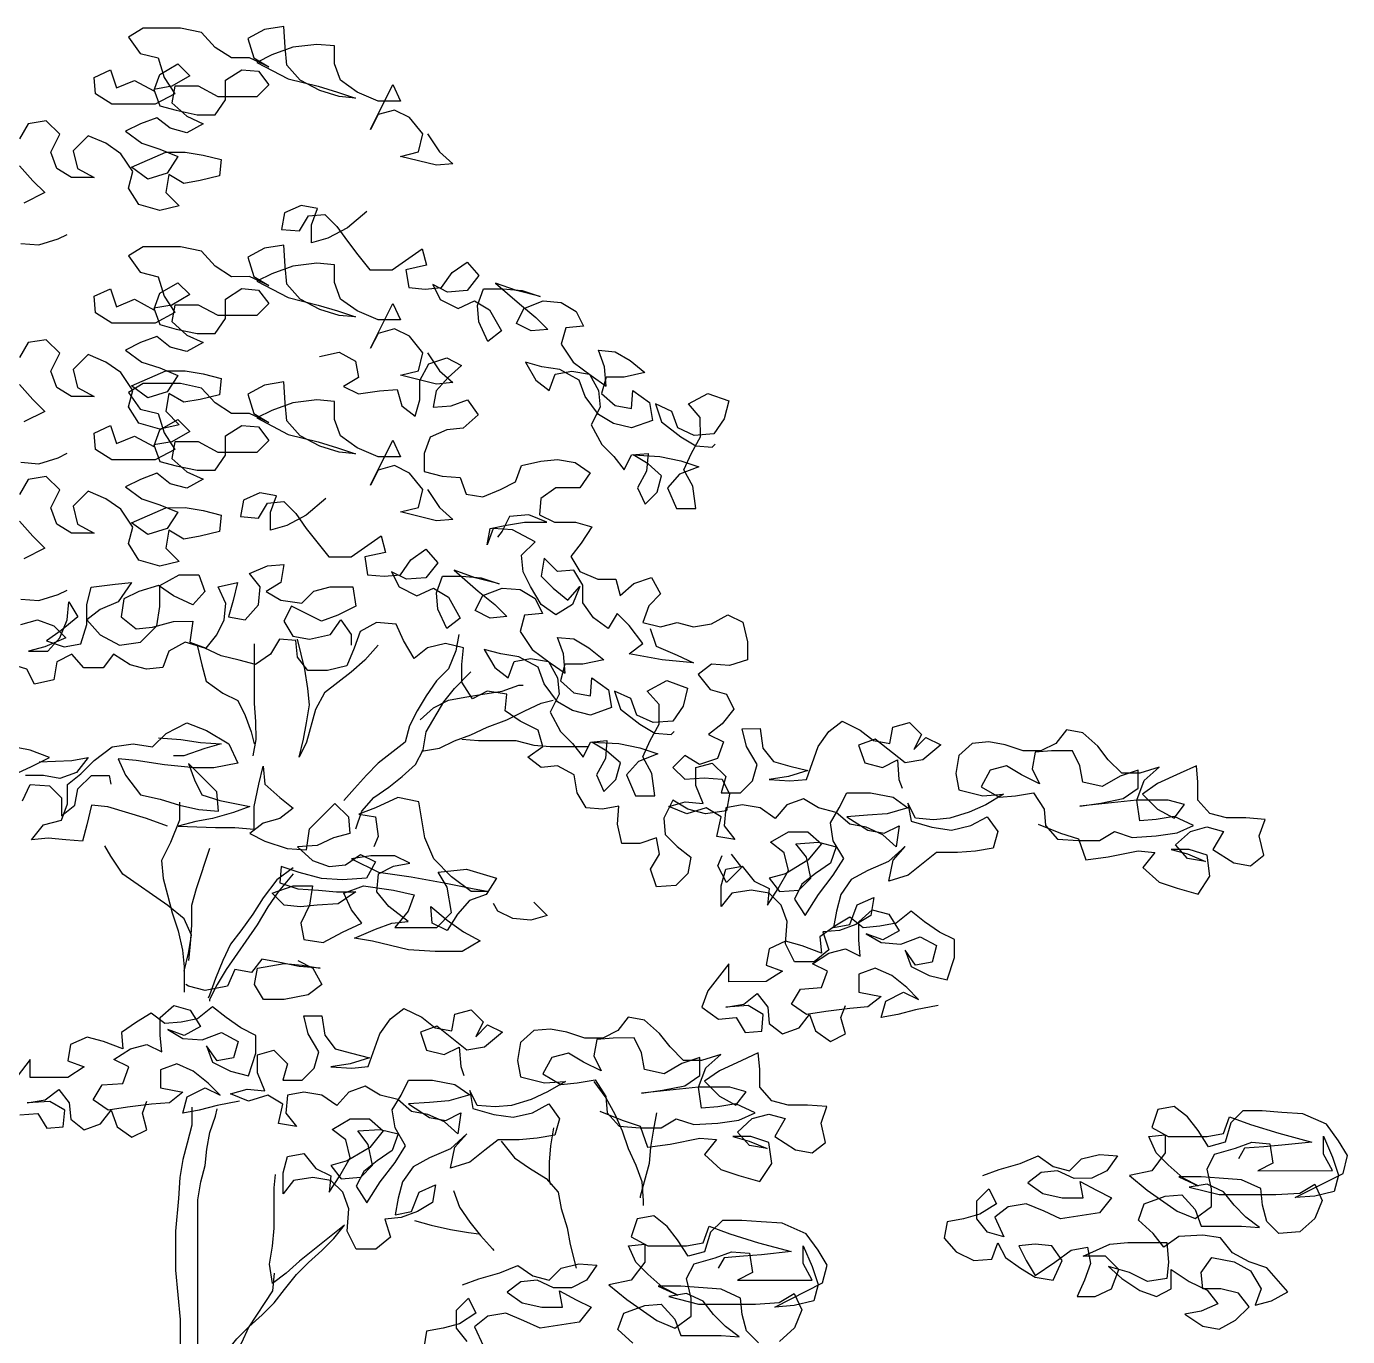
# Model space of a CAD drawing. Extents: x -152 to 3582, y 5293 to 11715.
# Drawn here: x 1452 to 3272, y 9910 to 11715 of the extents above; entities that cross this region are included whole.
import ezdxf

# ---------------------------------------------------------------- set-up
doc = ezdxf.new("R2010")
doc.units = 0
doc.header["$LTSCALE"] = 150
doc.header["$MEASUREMENT"] = 0
doc.layers.get('0').update_dxf_attribs({"linetype": 'CONTINUOUS'})

msp = doc.modelspace()

# ---------------------------------------------------------------- linework, layer by layer
for points in [[(2004.1, 11566.8), (2020.6, 11542.1), (2039.1, 11525.6), (2016.5, 11523.6), (1967, 11535.9), (1991.7, 11542.1), (1997.9, 11566.8), (1979.3, 11589.4), (1958.7, 11599.7), (1936.1, 11593.5), (1925.8, 11572.9), (1956.6, 11634.7), (1967, 11612.1), (1936.1, 11612), (1907.2, 11624.4), (1884.6, 11640.8), (1876.3, 11663.5), (1876.3, 11688.2), (1851.6, 11690.2), (1818.6, 11686.1), (1789.8, 11675.7), (1769.2, 11665.4), (1812.5, 11642.8), (1853.7, 11632.5), (1880.4, 11624.3), (1905.2, 11616.1), (1882.5, 11618.2), (1855.7, 11626.4), (1828.9, 11640.8), (1810.4, 11661.3), (1808.3, 11686.1), (1806.2, 11714.9), (1779.5, 11710.7), (1756.8, 11698.4), (1765.1, 11671.6), (1785.7, 11659.3), (1758.9, 11671.6), (1734.2, 11671.6), (1711.5, 11686), (1693, 11706.5), (1664.1, 11712.7), (1612.6, 11712.6), (1592.1, 11700.3), (1608.6, 11677.6), (1633.3, 11671.5), (1641.5, 11644.7), (1656, 11622.1), (1629.2, 11607.6), (1569.5, 11607.6), (1546.8, 11622), (1544.8, 11644.6), (1567.4, 11654.9), (1575.7, 11630.2), (1600.4, 11640.6), (1627.1, 11626.2), (1635.4, 11648.8), (1660.1, 11663.3), (1676.6, 11646.8), (1651.9, 11632.4), (1627.1, 11628.2), (1635.4, 11605.6), (1658.1, 11599.4), (1686.9, 11593.3), (1711.6, 11593.3), (1726, 11613.9), (1726, 11640.7), (1748.6, 11655.1), (1771.3, 11653.1), (1785.7, 11634.5), (1769.2, 11618.1), (1715.7, 11618), (1688.9, 11632.4), (1656, 11632.4), (1651.9, 11609.7), (1672.5, 11591.2), (1695.1, 11580.9), (1672.5, 11568.5), (1649.8, 11574.7), (1631.3, 11589.1), (1608.7, 11580.8), (1588.1, 11570.5), (1610.7, 11554.1), (1635.5, 11545.9), (1660.2, 11535.6), (1645.8, 11512.9), (1619, 11504.7), (1596.4, 11521.1), (1643.7, 11541.7), (1670.5, 11541.8), (1695.2, 11537.7), (1719.9, 11531.5), (1717.9, 11508.9), (1691.1, 11502.7), (1668.4, 11498.5), (1647.8, 11510.9), (1643.7, 11486.1), (1662.3, 11467.6), (1635.5, 11461.4), (1606.7, 11469.6), (1592.3, 11492.3), (1598.4, 11514.9), (1581.9, 11539.6), (1561.3, 11554), (1536.6, 11564.3), (1516, 11543.7), (1522.2, 11519), (1544.9, 11506.6), (1514, 11506.6), (1493.4, 11519), (1485.1, 11541.6), (1497.5, 11566.3), (1478.9, 11584.8), (1454.2, 11580.7), (1441.9, 11560.1)], [(1441.9, 11523), (1460.4, 11502.4), (1476.9, 11486), (1448.1, 11471.5)], [(1920.6, 11460.1), (1893.9, 11437.4), (1867.1, 11423), (1844.5, 11416.8), (1844.5, 11441.5), (1852.7, 11464.2), (1830, 11468.3), (1807.4, 11457.9), (1803.3, 11435.3), (1828, 11433.3), (1840.3, 11453.9), (1863, 11455.9), (1879.5, 11439.5), (1893.9, 11418.9), (1908.3, 11400.4), (1924.8, 11379.8), (1955.7, 11379.8), (1996.9, 11408.7), (2003.1, 11386), (1974.3, 11379.8), (1978.4, 11355.1), (2001.1, 11353.1), (2023.7, 11355.2), (2038.1, 11375.8), (2058.7, 11390.2), (2075.2, 11371.7), (2058.7, 11351.1), (2032, 11349), (2011.4, 11359.3), (2021.7, 11338.7), (2046.4, 11326.4), (2069, 11336.7), (2089.6, 11324.3), (2106.1, 11295.5), (2087.6, 11281.1), (2075.2, 11307.9), (2073.2, 11330.5), (2081.4, 11353.2), (2108.1, 11353.2), (2134.9, 11351.2), (2159.6, 11342.9), (2126.7, 11351.2), (2097.8, 11361.4), (2130.8, 11332.6), (2153.5, 11314.1), (2170, 11297.6), (2147.3, 11295.6), (2126.7, 11305.8), (2137, 11326.4), (2163.8, 11336.8), (2188.5, 11334.7), (2209.1, 11322.4), (2219.4, 11301.8), (2194.7, 11299.7), (2188.5, 11277.1), (2205, 11252.4), (2229.8, 11233.9), (2250.4, 11219.5), (2248.3, 11246.2), (2240, 11268.9), (2262.7, 11266.8), (2283.3, 11254.5), (2303.9, 11238), (2275.1, 11231.8), (2250.4, 11231.8), (2244.2, 11209.2), (2262.7, 11192.7), (2285.4, 11188.6), (2287.4, 11213.3), (2310.1, 11196.9), (2314.2, 11172.2), (2285.4, 11161.8), (2260.7, 11168), (2240.1, 11180.3), (2221.5, 11205), (2213.3, 11227.7), (2186.5, 11242.1), (2161.8, 11246.2), (2139.1, 11252.3), (2153.6, 11227.6), (2172.1, 11213.2), (2180.3, 11235.9), (2203, 11240), (2227.7, 11235.9), (2240.1, 11213.3), (2242.2, 11190.6), (2229.8, 11165.9), (2244.3, 11139.1), (2260.8, 11122.7), (2275.2, 11104.2), (2285.5, 11124.8), (2308.1, 11126.8), (2306.1, 11102.1), (2293.7, 11079.5), (2304.1, 11056.8), (2320.5, 11073.3), (2326.7, 11096), (2308.1, 11112.4), (2287.5, 11124.8), (2324.6, 11122.7), (2353.4, 11116.6), (2378.1, 11108.4), (2351.4, 11098.1), (2334.9, 11079.5), (2347.3, 11050.7), (2374.1, 11050.7), (2369.9, 11081.6), (2357.6, 11104.2), (2367.8, 11126.9), (2380.2, 11149.6), (2380.1, 11176.3), (2363.7, 11194.9), (2390.4, 11209.3), (2419.3, 11199), (2413.1, 11174.3), (2398.7, 11153.7), (2371.9, 11151.6), (2349.3, 11161.9), (2341, 11184.5), (2318.3, 11194.8), (2326.6, 11170.1), (2353.4, 11149.5), (2374, 11137.2), (2396.7, 11135.2), (2400.8, 11139.3)], [(2004.1, 11265.4), (2020.6, 11240.7), (2039.1, 11224.2), (2016.5, 11222.1), (1967, 11234.4), (1991.7, 11240.6), (1997.9, 11265.4), (1979.3, 11288), (1958.7, 11298.3), (1936.1, 11292.1), (1925.8, 11271.5), (1956.6, 11333.3), (1967, 11310.6), (1936.1, 11310.6), (1907.2, 11322.9), (1884.6, 11339.4), (1876.3, 11362), (1876.3, 11386.7), (1851.6, 11388.8), (1818.6, 11384.6), (1789.8, 11374.3), (1769.2, 11364), (1812.5, 11341.4), (1853.7, 11331.1), (1880.4, 11322.9), (1905.2, 11314.7), (1882.5, 11316.7), (1855.7, 11325), (1828.9, 11339.3), (1810.4, 11359.9), (1808.3, 11384.6), (1806.2, 11413.5), (1779.5, 11409.3), (1756.8, 11396.9), (1765.1, 11370.2), (1785.7, 11357.8), (1758.9, 11370.2), (1734.2, 11370.1), (1711.5, 11384.5), (1693, 11405.1), (1664.1, 11411.3), (1612.6, 11411.2), (1592.1, 11398.8), (1608.6, 11376.2), (1633.3, 11370.1), (1641.5, 11343.3), (1656, 11320.6), (1629.2, 11306.2), (1569.5, 11306.2), (1546.8, 11320.5), (1544.8, 11343.2), (1567.4, 11353.5), (1575.7, 11328.8), (1600.4, 11339.1), (1627.1, 11324.7), (1635.4, 11347.4), (1660.1, 11361.8), (1676.6, 11345.4), (1651.9, 11330.9), (1627.1, 11326.8), (1635.4, 11304.2), (1658.1, 11298), (1686.9, 11291.8), (1711.6, 11291.9), (1726, 11312.5), (1726, 11339.2), (1748.6, 11353.7), (1771.3, 11351.6), (1785.7, 11333.1), (1769.2, 11316.6), (1715.7, 11316.6), (1688.9, 11331), (1656, 11330.9), (1651.9, 11308.3), (1672.5, 11289.8), (1695.1, 11279.5), (1672.5, 11267.1), (1649.8, 11273.3), (1631.3, 11287.7), (1608.7, 11279.4), (1588.1, 11269.1), (1610.7, 11252.6), (1635.5, 11244.4), (1660.2, 11234.2), (1645.8, 11211.5), (1619, 11203.2), (1596.4, 11219.7), (1643.7, 11240.3), (1670.5, 11240.3), (1695.2, 11236.3), (1719.9, 11230.1), (1717.9, 11207.4), (1691.1, 11201.2), (1668.4, 11197.1), (1647.8, 11209.4), (1643.7, 11184.7), (1662.3, 11166.2), (1635.5, 11160), (1606.7, 11168.2), (1592.3, 11190.9), (1598.4, 11213.5), (1581.9, 11238.2), (1561.3, 11252.6), (1536.6, 11262.9), (1516, 11242.3), (1522.2, 11217.6), (1544.9, 11205.2), (1514, 11205.2), (1493.4, 11217.5), (1485.1, 11240.2), (1497.5, 11264.9), (1478.9, 11283.4), (1454.2, 11279.3), (1441.9, 11258.7)], [(1444.1, 11415.9), (1468.8, 11413.9), (1495.5, 11422.2), (1507.9, 11428.4)], [(1855.6, 11260.1), (1882.4, 11266.3), (1905.1, 11254), (1909.2, 11231.3), (1888.6, 11219), (1909.2, 11208.7), (1938, 11212.8), (1962.7, 11214.9), (1968.9, 11192.3), (1987.5, 11177.9), (1993.7, 11200.5), (1993.6, 11227.3), (2006, 11250), (2030.7, 11258.2), (2051.3, 11247.9), (2032.8, 11231.5), (2016.3, 11212.9), (2012.2, 11190.2), (2036.9, 11192.3), (2059.6, 11200.6), (2074, 11180), (2053.4, 11161.5), (2030.8, 11159.4), (2008.1, 11149.1), (1999.9, 11126.4), (1999.9, 11101.7), (2024.6, 11095.5), (2049.4, 11093.5), (2057.6, 11070.8), (2080.3, 11066.7), (2105, 11077.1), (2125.6, 11087.4), (2133.8, 11110), (2160.5, 11116.2), (2183.2, 11118.3), (2207.9, 11114.2), (2228.5, 11099.8), (2214.1, 11079.2), (2181.2, 11079.2), (2160.6, 11064.8), (2158.5, 11042.1), (2179.1, 11031.8), (2208, 11031.9), (2230.6, 11025.7), (2216.2, 11003), (2201.8, 10984.5), (2214.2, 10963.9), (2238.9, 10953.6), (2263.7, 10953.7), (2269.9, 10931), (2288.4, 10947.5), (2313.1, 10955.8), (2325.5, 10933.1), (2309, 10916.6), (2300.8, 10894), (2325.5, 10887.8), (2348.1, 10894), (2370.8, 10887.8), (2395.5, 10892), (2418.2, 10904.4), (2438.8, 10894.1), (2445, 10867.3), (2445, 10842.6), (2420.3, 10834.4), (2395.6, 10836.4), (2377, 10822), (2393.5, 10801.4), (2416.2, 10795.2), (2426.5, 10774.6), (2410.1, 10754), (2391.5, 10739.6), (2412.1, 10729.3), (2403.9, 10706.7), (2379.2, 10698.4), (2358.6, 10710.7), (2342.1, 10694.2), (2358.6, 10677.8), (2385.4, 10679.9), (2410.1, 10677.8), (2420.4, 10657.2), (2416.3, 10634.6), (2387.5, 10630.4), (2362.8, 10636.6), (2342.2, 10648.9), (2329.9, 10624.2), (2331.9, 10601.6), (2348.4, 10585.1), (2367, 10570.7), (2362.9, 10548), (2346.4, 10531.6), (2319.6, 10529.5), (2311.4, 10554.2), (2323.7, 10574.8), (2319.6, 10597.4), (2296.9, 10589.2), (2272.2, 10589.2), (2266, 10615.9), (2268.1, 10640.6), (2245.4, 10636.5), (2222.8, 10638.5), (2210.4, 10659.1), (2206.2, 10683.8), (2183.6, 10696.2), (2160.9, 10694.1), (2142.4, 10708.5), (2163, 10722.9), (2156.8, 10745.6), (2132, 10757.9), (2111.4, 10772.3), (2113.5, 10794.9), (2086.7, 10799), (2066.1, 10788.7), (2051.7, 10811.4), (2051.6, 10836.1), (2053.7, 10858.7), (2029, 10864.9), (2004.3, 10858.7), (1985.7, 10844.3), (1971.3, 10868.9), (1961, 10891.6), (1934.2, 10893.6), (1911.6, 10881.3), (1903.4, 10858.6), (1893.1, 10833.9), (1866.3, 10827.7), (1839.5, 10827.6), (1825.1, 10846.2), (1823, 10868.8), (1800.4, 10870.9), (1788, 10850.2), (1767.5, 10835.8), (1744.8, 10842), (1720.1, 10848.1), (1697.4, 10858.4), (1670.6, 10866.6), (1648, 10854.2), (1639.8, 10831.6), (1617.1, 10829.5), (1594.5, 10835.7), (1571.8, 10850), (1557.4, 10831.5), (1530.6, 10831.5), (1514.1, 10850), (1493.6, 10839.7), (1489.5, 10815), (1462.7, 10808.8), (1452.4, 10829.3), (1425.6, 10837.6)], [(2004.1, 11077), (2020.6, 11052.3), (2039.1, 11035.8), (2016.5, 11033.7), (1967, 11046.1), (1991.7, 11052.3), (1997.9, 11077), (1979.3, 11099.6), (1958.7, 11109.9), (1936.1, 11103.7), (1925.8, 11083.1), (1956.6, 11144.9), (1967, 11122.2), (1936.1, 11122.2), (1907.2, 11134.5), (1884.6, 11151), (1876.3, 11173.6), (1876.3, 11198.4), (1851.6, 11200.4), (1818.6, 11196.2), (1789.8, 11185.9), (1769.2, 11175.6), (1812.5, 11153), (1853.7, 11142.7), (1880.4, 11134.5), (1905.2, 11126.3), (1882.5, 11128.3), (1855.7, 11136.6), (1828.9, 11151), (1810.4, 11171.5), (1808.3, 11196.2), (1806.2, 11225.1), (1779.5, 11220.9), (1756.8, 11208.5), (1765.1, 11181.8), (1785.7, 11169.4), (1758.9, 11181.8), (1734.2, 11181.8), (1711.5, 11196.2), (1693, 11216.7), (1664.1, 11222.9), (1612.6, 11222.8), (1592.1, 11210.5), (1608.6, 11187.8), (1633.3, 11181.7), (1641.5, 11154.9), (1656, 11132.3), (1629.2, 11117.8), (1569.5, 11117.8), (1546.8, 11132.2), (1544.8, 11154.8), (1567.4, 11165.1), (1575.7, 11140.4), (1600.4, 11150.7), (1627.1, 11136.4), (1635.4, 11159), (1660.1, 11173.5), (1676.6, 11157), (1651.9, 11142.6), (1627.1, 11138.4), (1635.4, 11115.8), (1658.1, 11109.6), (1686.9, 11103.5), (1711.6, 11103.5), (1726, 11124.1), (1726, 11150.9), (1748.6, 11165.3), (1771.3, 11163.3), (1785.7, 11144.7), (1769.2, 11128.2), (1715.7, 11128.2), (1688.9, 11142.6), (1656, 11142.6), (1651.9, 11119.9), (1672.5, 11101.4), (1695.1, 11091.1), (1672.5, 11078.7), (1649.8, 11084.9), (1631.3, 11099.3), (1608.7, 11091), (1588.1, 11080.7), (1610.7, 11064.3), (1635.5, 11056), (1660.2, 11045.8), (1645.8, 11023.1), (1619, 11014.8), (1596.4, 11031.3), (1643.7, 11051.9), (1670.5, 11052), (1695.2, 11047.9), (1719.9, 11041.7), (1717.9, 11019.1), (1691.1, 11012.8), (1668.4, 11008.7), (1647.8, 11021), (1643.7, 10996.3), (1662.3, 10977.8), (1635.5, 10971.6), (1606.7, 10979.8), (1592.3, 11002.5), (1598.4, 11025.1), (1581.9, 11049.8), (1561.3, 11064.2), (1536.6, 11074.5), (1516, 11053.9), (1522.2, 11029.2), (1544.9, 11016.8), (1514, 11016.8), (1493.4, 11029.1), (1485.1, 11051.8), (1497.5, 11076.5), (1478.9, 11095), (1454.2, 11090.9), (1441.9, 11070.3)], [(1441.9, 11221.6), (1460.4, 11201), (1476.9, 11184.6), (1448.1, 11170.1)], [(1444.1, 11114.5), (1468.8, 11112.5), (1495.5, 11120.7), (1507.9, 11126.9)], [(1864, 11064.5), (1837.3, 11041.8), (1810.5, 11027.4), (1787.9, 11021.2), (1787.9, 11045.9), (1796.1, 11068.5), (1773.4, 11072.6), (1750.8, 11062.3), (1746.7, 11039.7), (1771.4, 11037.6), (1783.7, 11058.2), (1806.4, 11060.3), (1822.9, 11043.9), (1837.3, 11023.3), (1851.7, 11004.8), (1868.2, 10984.2), (1899.1, 10984.2), (1940.3, 11013.1), (1946.5, 10990.4), (1917.7, 10984.2), (1921.8, 10959.5), (1944.4, 10957.5), (1967.1, 10959.6), (1981.5, 10980.2), (2002.1, 10994.6), (2018.6, 10976.1), (2002.1, 10955.5), (1975.3, 10953.4), (1954.7, 10963.7), (1965.1, 10943.1), (1989.8, 10930.7), (2012.4, 10941.1), (2033, 10928.7), (2049.5, 10899.9), (2031, 10885.5), (2018.6, 10912.2), (2016.5, 10934.9), (2024.8, 10957.6), (2051.5, 10957.6), (2078.3, 10955.5), (2103, 10947.3), (2070.1, 10955.5), (2041.2, 10965.8), (2074.2, 10937), (2096.9, 10918.5), (2113.4, 10902), (2090.7, 10899.9), (2070.1, 10910.2), (2080.4, 10930.8), (2107.2, 10941.2), (2131.9, 10939.1), (2152.5, 10926.8), (2162.8, 10906.2), (2138.1, 10904.1), (2131.9, 10881.5), (2148.4, 10856.8), (2173.1, 10838.2), (2193.8, 10823.8), (2191.7, 10850.6), (2183.4, 10873.3), (2206.1, 10871.2), (2226.7, 10858.9), (2247.3, 10842.4), (2218.5, 10836.2), (2193.7, 10836.2), (2187.6, 10813.5), (2206.1, 10797.1), (2228.8, 10793), (2230.8, 10817.7), (2253.5, 10801.2), (2257.6, 10776.5), (2228.8, 10766.2), (2204.1, 10772.4), (2183.5, 10784.7), (2164.9, 10809.4), (2156.7, 10832.1), (2129.9, 10846.4), (2105.2, 10850.5), (2082.5, 10856.7), (2097, 10832), (2115.5, 10817.6), (2123.7, 10840.3), (2146.4, 10844.4), (2171.1, 10840.3), (2183.5, 10817.7), (2185.5, 10795), (2173.2, 10770.3), (2187.7, 10743.5), (2204.1, 10727.1), (2218.6, 10708.5), (2228.9, 10729.1), (2251.5, 10731.2), (2249.5, 10706.5), (2237.1, 10683.9), (2247.4, 10661.2), (2263.9, 10677.7), (2270.1, 10700.4), (2251.5, 10716.8), (2230.9, 10729.2), (2268, 10727.1), (2296.8, 10721), (2321.5, 10712.8), (2294.8, 10702.4), (2278.3, 10683.9), (2290.7, 10655.1), (2317.5, 10655.1), (2313.3, 10686), (2300.9, 10708.6), (2311.2, 10731.3), (2323.6, 10753.9), (2323.5, 10780.7), (2307, 10799.2), (2333.8, 10813.7), (2362.6, 10803.4), (2356.5, 10778.7), (2342.1, 10758.1), (2315.3, 10756), (2292.7, 10766.3), (2284.4, 10788.9), (2261.7, 10799.2), (2270, 10774.5), (2296.8, 10753.9), (2317.4, 10741.6), (2340, 10739.5), (2344.2, 10743.7)], [(1441.9, 11033.2), (1460.4, 11012.6), (1476.9, 10996.2), (1448.1, 10981.7)], [(2311.1, 10885.7), (2319.3, 10861), (2348.2, 10848.7), (2370.8, 10838.4), (2327.6, 10842.5), (2282.3, 10850.7), (2300.8, 10865.1), (2282.2, 10889.8), (2265.8, 10906.3), (2253.4, 10885.7), (2232.8, 10900.1), (2218.4, 10920.7), (2218.4, 10945.4), (2206, 10966), (2183.3, 10963.9), (2164.8, 10982.4), (2160.7, 10957.7), (2177.2, 10941.2), (2197.8, 10924.8), (2214.2, 10943.3), (2204, 10918.6), (2181.3, 10904.2), (2160.7, 10918.5), (2146.3, 10943.2), (2136, 10963.8), (2133.9, 10986.5), (2152.4, 11005), (2121.5, 11021.5), (2094.7, 11023.5), (2086.5, 11000.9), (2090.6, 11023.5), (2113.3, 11027.7), (2138, 11031.8), (2168.9, 11031.8), (2144.1, 11042.1), (2117.4, 11040), (2107.1, 11019.4), (2100.9, 11011.2)], [(1444.1, 10891.1), (1466.7, 10897.3), (1489.4, 10889.1), (1505.9, 10872.6), (1477.1, 10860.3), (1454.4, 10854.1), (1481.2, 10854.1), (1497.6, 10872.6), (1507.9, 10897.4), (1510, 10922.1), (1522.3, 10901.5), (1499.7, 10882.9), (1479.1, 10868.5), (1503.8, 10860.3), (1526.5, 10864.4), (1534.7, 10891.2), (1534.7, 10918), (1540.8, 10942.7), (1573.8, 10946.8), (1596.4, 10948.9), (1577.9, 10922.1), (1553.2, 10911.8), (1534.7, 10897.4), (1553.2, 10876.8), (1580, 10862.4), (1608.9, 10866.6), (1631.5, 10889.2), (1635.6, 10916), (1635.6, 10944.8), (1662.3, 10959.3), (1689.1, 10959.3), (1697.3, 10936.7), (1680.9, 10918.1), (1654.1, 10930.4), (1633.5, 10944.8), (1606.7, 10936.6), (1586.1, 10926.3), (1582.1, 10901.5), (1602.7, 10885.1), (1625.3, 10887.2), (1654.1, 10895.4), (1680.9, 10895.5), (1676.8, 10866.6), (1699.5, 10858.4), (1713.9, 10877), (1724.2, 10897.6), (1726.2, 10920.2), (1715.9, 10942.9), (1742.6, 10949.1), (1736.5, 10924.3), (1730.3, 10901.7), (1753, 10897.6), (1771.5, 10918.2), (1773.5, 10942.9), (1759.1, 10961.4), (1783.8, 10971.7), (1806.5, 10973.8), (1802.4, 10949.1), (1781.8, 10936.7), (1802.4, 10924.4), (1831.2, 10920.3), (1847.7, 10936.8), (1870.3, 10943), (1901.2, 10943), (1905.4, 10916.3), (1880.7, 10903.9), (1858, 10895.6), (1816.8, 10916.2), (1806.5, 10895.6), (1818.9, 10875), (1841.6, 10870.9), (1870.4, 10877.1), (1884.8, 10897.7), (1899.2, 10877.1), (1899.2, 10862.7)], [(1444.1, 10926.1), (1468.8, 10924.1), (1495.5, 10932.4), (1507.9, 10938.5)], [(1936.3, 10862.7), (1917.8, 10842.1), (1899.3, 10825.6), (1862.2, 10796.8), (1849.9, 10774.1), (1837.6, 10728.8), (1827.3, 10708.2), (1833.4, 10732.9), (1837.5, 10755.6), (1841.6, 10780.3), (1839.6, 10802.9), (1835.4, 10829.7), (1825.1, 10870.9)], [(2047.5, 10877.3), (2043.4, 10854.6), (2033.1, 10829.9), (2016.7, 10813.4), (2002.3, 10792.8), (1989.9, 10772.2), (1979.6, 10751.6), (1973.5, 10728.9), (1936.4, 10700.1), (1920, 10683.6), (1903.5, 10665), (1889.1, 10648.5)], [(1687.1, 10862.5), (1693.3, 10835.7), (1699.5, 10813.1), (1722.2, 10796.6), (1742.8, 10786.4), (1753.1, 10765.8), (1761.4, 10743.1), (1765.5, 10726.7)], [(1765.4, 10864.6), (1765.4, 10782.3), (1767.5, 10757.6), (1767.6, 10732.8), (1763.5, 10710.2)], [(1905.6, 10609.4), (1913.9, 10634.1), (1930.3, 10652.7), (1950.9, 10667.1), (1969.4, 10681.5), (1987.9, 10698), (1998.2, 10718.6), (2002.3, 10743.4), (2027, 10784.6), (2041.4, 10803.1), (2064, 10825.8)], [(1994.1, 10759.8), (2012.6, 10776.3), (2033.2, 10786.6), (2055.8, 10790.8), (2080.5, 10794.9), (2107.3, 10799.1), (2129.9, 10807.3), (2136.1, 10807.3)], [(1996.2, 10716.6), (2020.9, 10720.7), (2041.4, 10731), (2064.1, 10739.3), (2086.7, 10749.6), (2113.5, 10759.9), (2138.2, 10772.3), (2160.8, 10782.6), (2177.3, 10786.8)], [(2845.5, 10616.1), (2876.4, 10603.8), (2901.1, 10595.6), (2911.5, 10566.8), (2942.3, 10570.9), (2983.5, 10579.2), (3006.2, 10577.1), (2989.7, 10556.5), (3012.4, 10536), (3037.1, 10527.7), (3066, 10519.5), (3082.4, 10544.3), (3078.3, 10573.1), (3053.5, 10581.3), (3028.8, 10581.3), (3051.5, 10575.1), (3076.2, 10564.8), (3051.5, 10568.9), (3035, 10587.5), (3055.6, 10606), (3078.2, 10612.2), (3100.9, 10606.1), (3086.5, 10581.3), (3115.3, 10562.8), (3138, 10558.7), (3156.5, 10573.2), (3150.3, 10599.9), (3158.5, 10622.6), (3131.8, 10624.6), (3105, 10624.6), (3082.3, 10630.7), (3065.8, 10649.3), (3065.8, 10674), (3063.7, 10696.6), (3041.1, 10686.3), (3010.2, 10671.9), (2989.6, 10657.4), (3010.2, 10636.9), (3032.9, 10624.5), (3047.3, 10643.1), (3024.7, 10649.2), (2981.4, 10649.2), (2903.2, 10640.9), (2932, 10645), (2962.9, 10651.2), (2983.4, 10665.7), (2983.4, 10690.4), (2958.7, 10682.1), (2934, 10667.7), (2907.2, 10673.8), (2903.1, 10696.5), (2892.8, 10717.1), (2864, 10717), (2841.3, 10715), (2837.2, 10692.3), (2847.5, 10671.7), (2822.8, 10684.1), (2802.2, 10696.4), (2779.5, 10690.2), (2767.2, 10667.5), (2791.9, 10653.1), (2814.6, 10655.2), (2839.3, 10659.4), (2853.7, 10636.7), (2855.8, 10614.1), (2872.3, 10595.5), (2901.1, 10593.5), (2930, 10593.5), (2950.6, 10605.9), (2975.3, 10597.7), (3008.2, 10599.8), (3037, 10603.9), (3059.7, 10614.3), (3032.9, 10626.6), (3008.2, 10622.4), (2985.5, 10620.4), (2981.4, 10649.2), (2991.7, 10676), (3012.3, 10694.5), (2985.5, 10686.3), (2960.8, 10686.2), (2942.2, 10704.8), (2927.8, 10723.3), (2907.2, 10741.8), (2884.5, 10745.9), (2870.1, 10727.3), (2849.5, 10717), (2824.8, 10717), (2800.1, 10725.2), (2777.5, 10729.3), (2754.8, 10727.2), (2736.3, 10710.7), (2732.2, 10686), (2736.3, 10663.4), (2769.3, 10655.2), (2798.1, 10657.3), (2773.4, 10642.8), (2750.8, 10632.5), (2724, 10624.2), (2701.4, 10622.2), (2676.6, 10624.2), (2666.3, 10644.8), (2670.5, 10620.1), (2699.3, 10611.9), (2726.1, 10607.8), (2752.8, 10614), (2775.5, 10626.3), (2789.9, 10605.8), (2783.8, 10583.1), (2759.1, 10579), (2734.3, 10576.9), (2705.5, 10576.9), (2687, 10562.4), (2666.4, 10545.9), (2639.7, 10537.7), (2645.8, 10566.5), (2662.3, 10585.1), (2639.6, 10564.4), (2610.8, 10552.1), (2588.2, 10539.7), (2573.8, 10519.1), (2567.6, 10496.4), (2563.5, 10473.8), (2586.2, 10477.9), (2596.4, 10504.7), (2619.1, 10515), (2615, 10490.3), (2594.4, 10477.9), (2571.8, 10469.7), (2549.1, 10467.6), (2557.4, 10442.9), (2536.8, 10426.4), (2510, 10426.3), (2497.6, 10451), (2499.7, 10481.9), (2491.4, 10504.6), (2474.9, 10521), (2450.2, 10525.1), (2423.4, 10521), (2409, 10502.5), (2409, 10531.3), (2415.2, 10553.9), (2437.8, 10558.1), (2454.3, 10537.5), (2474.9, 10527.2), (2472.9, 10504.6), (2487.3, 10527.2), (2501.7, 10552), (2495.5, 10576.7), (2476.9, 10591.1), (2501.6, 10605.5), (2528.4, 10605.5), (2546.9, 10589.1), (2528.4, 10566.4), (2497.5, 10547.8), (2474.9, 10541.6), (2489.3, 10523.1), (2516.1, 10525.2), (2532.6, 10541.7), (2526.4, 10570.5), (2511.9, 10589), (2542.8, 10591.1), (2567.5, 10585), (2559.3, 10562.3), (2538.7, 10547.9), (2520.2, 10533.4), (2509.9, 10512.8), (2524.4, 10490.2), (2542.9, 10519), (2563.4, 10545.8), (2577.8, 10568.5), (2563.4, 10593.2), (2559.3, 10617.9), (2571.6, 10638.5), (2581.9, 10659.1), (2614.8, 10659.2), (2645.7, 10653), (2666.3, 10638.6), (2637.5, 10630.3), (2610.7, 10628.3), (2581.9, 10626.2), (2610.8, 10607.7), (2633.4, 10603.6), (2654, 10613.9), (2649.9, 10585), (2631.4, 10601.5), (2608.7, 10611.8), (2586, 10615.9), (2567.5, 10632.3), (2542.8, 10638.5), (2522.2, 10650.8), (2499.5, 10642.6), (2483.1, 10624), (2462.5, 10638.4), (2437.7, 10642.5), (2415.1, 10638.4), (2413.1, 10613.7), (2427.5, 10595.1), (2402.8, 10599.2), (2408.9, 10626), (2388.3, 10638.4), (2361.6, 10630.1), (2336.8, 10640.4), (2359.5, 10646.6), (2384.2, 10644.5), (2373.9, 10669.2), (2373.9, 10693.9), (2396.5, 10700.1), (2415.1, 10681.6), (2408.9, 10659), (2435.7, 10659), (2452.1, 10675.5), (2458.3, 10698.1), (2443.8, 10722.8), (2437.6, 10747.5), (2462.4, 10747.6), (2466.5, 10720.8), (2480.9, 10702.3), (2503.6, 10696.1), (2528.3, 10690), (2501.5, 10681.7), (2474.8, 10677.6), (2503.6, 10675.5), (2526.3, 10677.6), (2542.7, 10722.9), (2557.1, 10743.5), (2575.6, 10758), (2600.3, 10745.6), (2618.9, 10731.2), (2641.5, 10727.1), (2645.6, 10749.8), (2668.3, 10756), (2684.8, 10739.5), (2674.5, 10718.9), (2691, 10735.4), (2711.6, 10725.1), (2686.9, 10704.5), (2662.2, 10700.4), (2620.9, 10733.3), (2598.3, 10725), (2606.6, 10700.3), (2631.3, 10694.2), (2651.9, 10704.5), (2653.9, 10677.7), (2658.1, 10665.4)], [(1646.2, 10613.3), (1617.3, 10623.6), (1563.8, 10640), (1541.1, 10642), (1535, 10615.2), (1528.8, 10592.6), (1506.1, 10594.6), (1481.4, 10596.7), (1458.8, 10594.6), (1475.2, 10615.2), (1499.9, 10621.4), (1508.2, 10644.1), (1508.1, 10670.8), (1526.6, 10685.3), (1545.2, 10703.8), (1569.9, 10722.4), (1598.7, 10726.5), (1625.5, 10722.4), (1644, 10741), (1672.8, 10755.4), (1699.6, 10745.1), (1730.5, 10726.6), (1742.9, 10699.9), (1709.9, 10693.7), (1683.2, 10693.6), (1642, 10697.7), (1602.8, 10703.9), (1578.1, 10705.9), (1588.4, 10683.3), (1609, 10656.5), (1635.8, 10650.4), (1662.6, 10642.1), (1689.4, 10636), (1716.2, 10633.9), (1714.1, 10660.7), (1674.9, 10699.8), (1683.2, 10677.2), (1693.5, 10656.6), (1718.2, 10648.4), (1759.4, 10640.2), (1736.8, 10631.9), (1707.9, 10623.6), (1685.3, 10619.5), (1660.6, 10613.3), (1712.1, 10611.3), (1738.8, 10611.3), (1765.6, 10609.3), (1765.6, 10640.2), (1771.7, 10671.1), (1777.9, 10695.8), (1780, 10671.1), (1800.6, 10652.6), (1819.1, 10638.2), (1800.6, 10623.7), (1778, 10617.5), (1759.4, 10603.1), (1780, 10592.8), (1810.9, 10582.6), (1837.7, 10580.5), (1841.8, 10609.4), (1876.8, 10644.4), (1895.3, 10625.9), (1897.4, 10603.2), (1874.8, 10597), (1852.1, 10586.7), (1825.3, 10584.6), (1846, 10566.1), (1868.6, 10557.9), (1891.3, 10560), (1911.9, 10574.4), (1932.5, 10564.1), (1920.1, 10541.5), (1887.2, 10539.4), (1858.3, 10541.4), (1827.4, 10549.6), (1802.7, 10557.8), (1800.7, 10535.2), (1825.4, 10527), (1854.2, 10524.9), (1878.9, 10522.9), (1905.7, 10522.9), (1881, 10506.4), (1852.2, 10504.3), (1829.5, 10502.3), (1806.9, 10504.3), (1790.4, 10520.8), (1819.2, 10531.1), (1846, 10531.1), (1841.9, 10504.3), (1829.6, 10479.6), (1833.7, 10457), (1860.5, 10452.9), (1887.2, 10467.3), (1914, 10479.7), (1899.6, 10498.2), (1889.2, 10520.8), (1916, 10531.2), (1957.2, 10525), (1986, 10518.9), (1977.8, 10496.2), (1959.3, 10473.5), (2017, 10473.6), (2037.5, 10494.2), (2031.3, 10529.2), (2019, 10549.8), (2058.1, 10553.9), (2099.3, 10541.6), (2084.9, 10519), (2062.2, 10510.7), (2045.8, 10492.2), (2031.4, 10469.5), (2010.8, 10479.8), (2008.7, 10502.4), (2031.4, 10483.9), (2054, 10467.5), (2076.7, 10455.1), (2052, 10440.7), (2014.9, 10440.6), (1977.9, 10442.7), (1928.4, 10455), (1903.7, 10459.1), (1932.5, 10471.5), (1955.2, 10479.7), (1977.8, 10481.8), (1951, 10502.4), (1934.6, 10522.9), (1936.6, 10547.7), (1957.2, 10558), (1979.8, 10562.1), (1959.2, 10572.4), (1926.3, 10572.4), (1899.5, 10568.2), (1936.6, 10549.7), (1981.9, 10543.6), (2027.2, 10535.4), (2066.3, 10527.2), (2089, 10523.1), (2064.3, 10523.1), (2037.5, 10543.6), (2012.8, 10568.3), (2000.4, 10597.1), (1992.1, 10646.6), (1963.3, 10652.7), (1932.4, 10638.3), (1909.7, 10630), (1932.4, 10625.9), (1936.5, 10599.1), (1930.4, 10584.7)], [(1427.8, 10681.1), (1458.7, 10695.5), (1483.4, 10707.9), (1456.6, 10718.1), (1423.6, 10724.3)], [(1633.7, 10734.8), (1664.6, 10732.8), (1691.4, 10728.7), (1720.2, 10726.6), (1697.5, 10720.4), (1668.7, 10710.1), (1654.3, 10710.1)], [(2051.7, 10733.1), (2074.4, 10731.1), (2125.9, 10731.1), (2150.6, 10725), (2173.3, 10722.9), (2224.7, 10723)], [(1469, 10701.7), (1514.3, 10703.8), (1536.9, 10707.9), (1520.5, 10687.3), (1497.8, 10679.1), (1475.2, 10683.2), (1450.5, 10683.1)], [(1446.4, 10648.1), (1456.6, 10670.8), (1483.4, 10668.7), (1499.9, 10652.3), (1499.9, 10627.6), (1518.5, 10642), (1522.5, 10664.7), (1541.1, 10683.2), (1565.8, 10683.2), (1567.8, 10670.9)], [(1662.6, 10646.3), (1662.6, 10621.5), (1650.3, 10590.6), (1638, 10565.9), (1640, 10541.2), (1646.2, 10518.6), (1652.4, 10493.9), (1660.7, 10469.1), (1666.9, 10442.4), (1669, 10419.7), (1669, 10384.7)], [(1669, 10413.6), (1675.1, 10438.3), (1679.2, 10463), (1668.9, 10485.6), (1646.3, 10504.1), (1584.4, 10547.3), (1567.9, 10572), (1559.7, 10586.4)], [(1703.8, 10582.5), (1685.4, 10526.8), (1679.2, 10504.2), (1679.2, 10477.4), (1677.2, 10450.6), (1675.2, 10428)], [(2422.6, 10574.9), (2437, 10556.4), (2416.4, 10535.7), (2404.1, 10558.4), (2410.2, 10572.8)], [(1819.2, 10555.8), (1796.6, 10539.3), (1778, 10514.6), (1763.7, 10491.9), (1747.2, 10469.2), (1732.8, 10450.7), (1722.5, 10428), (1712.2, 10403.3), (1704, 10380.6), (1702, 10376.5)], [(1819.2, 10547.6), (1798.6, 10522.8), (1784.2, 10502.2), (1769.8, 10477.5), (1726.7, 10415.7), (1714.3, 10395.1), (1704, 10374.5), (1704, 10372.4)], [(2150.8, 10508.7), (2169.3, 10490.2), (2146.7, 10484), (2122, 10486), (2101.4, 10496.3), (2095.2, 10506.6)], [(2707.7, 10366.3), (2676.8, 10360.1), (2652.1, 10353.9), (2629.5, 10349.8), (2635.6, 10372.4), (2660.3, 10384.8), (2681, 10374.5), (2664.5, 10391), (2643.9, 10407.5), (2621.2, 10417.7), (2598.5, 10409.5), (2598.6, 10384.8), (2629.5, 10378.6), (2610.9, 10364.2), (2586.2, 10362.1), (2553.3, 10358), (2526.5, 10353.8), (2505.9, 10368.2), (2518.2, 10388.8), (2547.1, 10390.9), (2555.3, 10413.6), (2534.7, 10423.8), (2557.3, 10438.3), (2580, 10444.5), (2600.6, 10434.2), (2598.5, 10456.8), (2598.5, 10481.6), (2617, 10498), (2639.7, 10491.9), (2654.1, 10469.3), (2631.5, 10456.9), (2608.8, 10465.1), (2629.4, 10452.8), (2656.2, 10450.7), (2682.9, 10461), (2705.6, 10448.7), (2699.4, 10426), (2676.8, 10421.9), (2662.4, 10442.5), (2670.6, 10419.8), (2695.3, 10407.5), (2720.1, 10401.4), (2730.3, 10432.3), (2730.3, 10457), (2709.7, 10467.2), (2689.1, 10481.6), (2670.5, 10496), (2650, 10479.5), (2627.3, 10475.4), (2604.7, 10473.3), (2586.1, 10487.7), (2565.5, 10475.3), (2545, 10460.9), (2547, 10438.3), (2520.3, 10448.5), (2497.6, 10454.7), (2475, 10444.4), (2470.9, 10421.7), (2493.5, 10413.5), (2470.9, 10399.1), (2419.4, 10399), (2419.4, 10423.7), (2390.6, 10386.6), (2382.4, 10364), (2405, 10347.5), (2429.7, 10349.6), (2442.1, 10329), (2464.8, 10331.1), (2466.8, 10353.8), (2446.2, 10366.1), (2415.3, 10364), (2440, 10368.1), (2458.5, 10382.6), (2473, 10364.1), (2475, 10341.4), (2493.6, 10327), (2516.2, 10335.3), (2530.6, 10353.8), (2538.9, 10331.2), (2559.5, 10316.8), (2580.1, 10327.1), (2573.9, 10349.7), (2580.1, 10366.2)], [(1825.5, 10428.1), (1846.1, 10417.8), (1858.5, 10395.2), (1840, 10380.8), (1807, 10374.6), (1778.2, 10374.5), (1765.8, 10395.1), (1769.9, 10417.8), (1807, 10424), (1831.7, 10421.9), (1856.4, 10417.8), (1827.6, 10419.9), (1798.7, 10426), (1776.1, 10430.1), (1761.7, 10411.6), (1739, 10415.7), (1728.7, 10393), (1697.8, 10386.8), (1675.2, 10393), (1671.1, 10395)], [(1745.4, 10234.5), (1714.5, 10228.3), (1689.8, 10222.1), (1667.1, 10217.9), (1673.3, 10240.6), (1698, 10253), (1718.6, 10242.7), (1702.1, 10259.1), (1681.5, 10275.6), (1658.8, 10285.9), (1636.2, 10277.6), (1636.2, 10252.9), (1667.1, 10246.7), (1648.6, 10232.3), (1623.9, 10230.2), (1590.9, 10226.1), (1564.1, 10221.9), (1543.5, 10236.3), (1555.9, 10256.9), (1584.7, 10259), (1592.9, 10281.7), (1572.3, 10292), (1595, 10306.4), (1617.6, 10312.6), (1638.2, 10302.3), (1636.1, 10325), (1636.1, 10349.7), (1654.6, 10366.2), (1677.3, 10360), (1691.7, 10337.4), (1669.1, 10325), (1646.4, 10333.2), (1667, 10320.9), (1693.8, 10318.8), (1720.6, 10329.2), (1743.2, 10316.8), (1737.1, 10294.2), (1714.4, 10290), (1700, 10310.6), (1708.2, 10288), (1733, 10275.6), (1757.7, 10269.5), (1767.9, 10300.4), (1767.9, 10325.1), (1747.3, 10335.4), (1726.7, 10349.8), (1708.2, 10364.2), (1687.6, 10347.7), (1664.9, 10343.5), (1642.3, 10341.5), (1623.7, 10355.9), (1603.2, 10343.5), (1582.6, 10329), (1584.7, 10306.4), (1557.9, 10316.7), (1535.2, 10322.8), (1512.6, 10312.5), (1508.5, 10289.8), (1531.1, 10281.6), (1508.5, 10267.2), (1457, 10267.1), (1457, 10291.9), (1428.2, 10254.8)], [(2241.7, 10220.5), (2272.6, 10208.2), (2297.3, 10200), (2307.6, 10171.1), (2338.5, 10175.3), (2379.7, 10183.6), (2402.3, 10181.5), (2385.9, 10160.9), (2408.6, 10140.3), (2433.3, 10132.1), (2462.1, 10123.9), (2478.6, 10148.6), (2474.4, 10177.5), (2449.7, 10185.7), (2425, 10185.7), (2447.6, 10179.5), (2472.4, 10169.2), (2447.7, 10173.3), (2431.2, 10191.8), (2451.7, 10210.4), (2474.4, 10216.6), (2497, 10210.4), (2482.6, 10185.7), (2511.5, 10167.2), (2534.2, 10163.1), (2552.7, 10177.5), (2546.5, 10204.3), (2554.7, 10227), (2527.9, 10229), (2501.1, 10229), (2478.5, 10235.1), (2462, 10253.7), (2462, 10278.4), (2459.9, 10301), (2437.2, 10290.7), (2406.4, 10276.3), (2385.8, 10261.8), (2406.4, 10241.2), (2429.1, 10228.9), (2443.5, 10247.5), (2420.8, 10253.6), (2377.6, 10253.6), (2299.3, 10245.3), (2328.1, 10249.4), (2359, 10255.6), (2379.6, 10270), (2379.6, 10294.8), (2354.9, 10286.5), (2330.2, 10272.1), (2303.4, 10278.2), (2299.3, 10300.9), (2288.9, 10321.5), (2260.1, 10321.4), (2237.5, 10319.3), (2233.4, 10296.7), (2243.7, 10276.1), (2219, 10288.4), (2198.4, 10300.8), (2175.7, 10294.6), (2163.4, 10271.9), (2188.1, 10257.5), (2210.7, 10259.6), (2235.5, 10263.7), (2249.9, 10241.1), (2252, 10218.4), (2268.5, 10199.9), (2297.3, 10197.9), (2326.1, 10197.9), (2346.7, 10210.3), (2371.4, 10202.1), (2404.4, 10204.2), (2433.2, 10208.3), (2455.8, 10218.6), (2429.1, 10231), (2404.4, 10226.8), (2381.7, 10224.7), (2377.6, 10253.6), (2387.8, 10280.4), (2408.4, 10298.9), (2381.6, 10290.6), (2356.9, 10290.6), (2338.4, 10309.1), (2323.9, 10327.7), (2303.3, 10346.2), (2280.7, 10350.3), (2266.3, 10331.7), (2245.7, 10321.4), (2221, 10321.4), (2196.3, 10329.6), (2173.6, 10333.7), (2151, 10331.6), (2132.4, 10315.1), (2128.3, 10290.4), (2132.5, 10267.8), (2165.4, 10259.6), (2194.3, 10261.6), (2169.6, 10247.2), (2146.9, 10236.9), (2120.2, 10228.6), (2097.5, 10226.5), (2072.8, 10228.6), (2062.5, 10249.2), (2066.6, 10224.5), (2095.5, 10216.2), (2122.2, 10212.2), (2149, 10218.4), (2171.6, 10230.7), (2186.1, 10210.2), (2179.9, 10187.5), (2155.2, 10183.4), (2130.5, 10181.3), (2101.7, 10181.2), (2083.2, 10166.8), (2062.6, 10150.3), (2035.8, 10142.1), (2042, 10170.9), (2058.4, 10189.4), (2035.8, 10168.8), (2007, 10156.4), (1984.3, 10144.1), (1969.9, 10123.5), (1963.8, 10100.8), (1959.7, 10078.1), (1982.3, 10082.3), (1992.6, 10109.1), (2015.2, 10119.4), (2011.1, 10094.7), (1990.6, 10082.3), (1967.9, 10074), (1945.3, 10072), (1953.5, 10047.2), (1932.9, 10030.8), (1906.2, 10030.7), (1893.8, 10055.4), (1895.8, 10086.3), (1887.6, 10109), (1871.1, 10125.4), (1846.4, 10129.5), (1819.6, 10125.4), (1805.2, 10106.8), (1805.2, 10135.7), (1811.3, 10158.3), (1834, 10162.5), (1850.5, 10141.9), (1871.1, 10131.6), (1869, 10109), (1883.4, 10131.6), (1897.8, 10156.3), (1891.6, 10181.1), (1873.1, 10195.4), (1897.8, 10209.9), (1924.5, 10209.9), (1943.1, 10193.5), (1924.6, 10170.8), (1893.7, 10152.2), (1871.1, 10146), (1885.5, 10127.5), (1912.3, 10129.6), (1928.7, 10146.1), (1922.5, 10174.9), (1908.1, 10193.4), (1939, 10195.5), (1963.7, 10189.4), (1955.5, 10166.7), (1934.9, 10152.3), (1916.4, 10137.8), (1906.1, 10117.2), (1920.5, 10094.6), (1939, 10123.4), (1959.6, 10150.2), (1974, 10172.9), (1959.6, 10197.6), (1955.4, 10222.3), (1967.8, 10242.9), (1978, 10263.5), (2011, 10263.5), (2041.9, 10257.4), (2062.5, 10243), (2033.7, 10234.7), (2006.9, 10232.6), (1978.1, 10230.6), (2006.9, 10212), (2029.6, 10207.9), (2050.2, 10218.3), (2046.1, 10189.4), (2027.5, 10205.9), (2004.8, 10216.2), (1982.2, 10220.3), (1963.6, 10236.7), (1938.9, 10242.9), (1918.3, 10255.2), (1895.7, 10247), (1879.2, 10228.4), (1858.6, 10242.8), (1833.9, 10246.9), (1811.2, 10242.8), (1809.2, 10218), (1823.6, 10199.5), (1798.9, 10203.6), (1805.1, 10230.4), (1784.5, 10242.7), (1757.7, 10234.5), (1733, 10244.7), (1755.6, 10250.9), (1780.3, 10248.9), (1770, 10273.6), (1770, 10298.3), (1792.7, 10304.5), (1811.2, 10286), (1805, 10263.3), (1831.8, 10263.4), (1848.3, 10279.9), (1854.4, 10302.5), (1840, 10327.2), (1833.8, 10351.9), (1858.5, 10351.9), (1862.7, 10325.2), (1877.1, 10306.7), (1899.7, 10300.5), (1924.5, 10294.3), (1897.7, 10286.1), (1870.9, 10281.9), (1899.8, 10279.9), (1922.4, 10282), (1938.8, 10327.3), (1953.2, 10347.9), (1971.8, 10362.3), (1996.5, 10350), (2015, 10335.6), (2037.7, 10331.5), (2041.8, 10354.2), (2064.4, 10360.4), (2080.9, 10343.9), (2070.7, 10323.3), (2087.1, 10339.8), (2107.7, 10329.5), (2083, 10308.9), (2058.3, 10304.8), (2017.1, 10337.7), (1994.4, 10329.4), (2002.7, 10304.7), (2027.4, 10298.6), (2048, 10308.9), (2050.1, 10282.1), (2054.2, 10269.8)], [(1442.6, 10215.6), (1467.4, 10217.7), (1479.7, 10197.1), (1502.4, 10199.2), (1504.4, 10221.9), (1483.8, 10234.2), (1452.9, 10232.1), (1477.6, 10236.3), (1496.2, 10250.7), (1510.6, 10232.2), (1512.7, 10209.5), (1531.2, 10195.1), (1553.9, 10203.4), (1568.3, 10221.9), (1576.5, 10199.3), (1597.1, 10184.9), (1617.7, 10195.2), (1611.5, 10217.9), (1617.7, 10234.3)], [(2233.4, 10261.7), (2249.9, 10239), (2262.3, 10216.4), (2272.6, 10193.8), (2280.8, 10169.1), (2291.2, 10146.4), (2299.4, 10123.8), (2301.5, 10097), (2301.5, 10090.8)], [(1679.5, 10226.2), (1679.5, 10201.5), (1673.3, 10176.7), (1667.2, 10154.1), (1663.1, 10129.4), (1661, 10100.5), (1657, 10055.2), (1657, 10001.7), (1663.3, 9933.7), (1663.3, 9902.8), (1661.2, 9874), (1657.2, 9847.2), (1657.2, 9746.3), (1645, 9678.3), (1642.9, 9655.7), (1638.8, 9631), (1634.7, 9608.3), (1626.5, 9589.8)], [(1659.4, 9600.1), (1659.4, 9628.9), (1669.7, 9653.7), (1675.8, 9721.6), (1675.8, 9746.3), (1679.9, 9771), (1684, 9793.7), (1684, 9818.4), (1686, 9843.1), (1686, 9867.8), (1688, 9892.6), (1687.8, 10098.5), (1691.9, 10123.2), (1698.1, 10145.9), (1700.1, 10168.5), (1704.2, 10191.2), (1712.4, 10213.8), (1714.5, 10224.1)], [(2319.9, 10218.5), (2315.8, 10195.9), (2311.7, 10171.1), (2309.7, 10148.5), (2297.4, 10103.2), (2297.4, 10101.1)], [(2769.5, 10132.2), (2792.1, 10140.4), (2821, 10148.7), (2845.7, 10159), (2866.3, 10144.6), (2888.9, 10138.4), (2905.4, 10154.9), (2930.1, 10161.1), (2954.8, 10159.1), (2940.4, 10138.5), (2919.8, 10128.2), (2895.1, 10128.1), (2872.5, 10138.4), (2849.8, 10136.3), (2831.3, 10121.9), (2851.9, 10107.5), (2878.7, 10101.4), (2907.5, 10101.4), (2903.4, 10124), (2926, 10111.7), (2946.6, 10101.4), (2930.2, 10080.8), (2876.6, 10072.5), (2854, 10082.8), (2829.3, 10093.1), (2804.5, 10088.9), (2786, 10074.5), (2798.4, 10047.7), (2775.7, 10053.9), (2761.3, 10072.4), (2761.3, 10097.1), (2777.8, 10113.6), (2788.1, 10093), (2765.4, 10078.6), (2742.8, 10072.4), (2720.1, 10068.3), (2716, 10045.6), (2732.5, 10027.1), (2757.2, 10014.8), (2782, 10016.8), (2790.2, 10039.5), (2800.5, 10018.9), (2821.1, 10004.5), (2841.7, 9992.2), (2866.4, 9988.1), (2878.7, 10014.9), (2864.3, 10035.4), (2841.7, 10037.5), (2819, 10035.4), (2829.3, 10014.8), (2841.7, 9994.2), (2868.5, 10012.8), (2891.1, 10029.3), (2913.7, 10033.4), (2917.9, 10010.8), (2909.7, 9988.1), (2899.4, 9965.5), (2924.1, 9965.5), (2946.7, 9975.8), (2957, 10002.6), (2938.5, 10021.1), (2907.6, 10021.1), (2944.6, 10037.6), (2969.3, 10039.7), (3022.9, 10039.7), (3025, 10012.9), (3022.9, 9990.3), (2996.2, 9986.1), (2971.4, 9998.5), (2942.6, 10006.7), (2961.1, 9990.2), (2985.9, 9973.8), (3008.5, 9965.6), (3029.1, 9975.9), (3029.1, 10002.6), (3053.8, 9986.2), (3078.5, 9973.9), (3093, 9955.3), (3070.3, 9945), (3047.7, 9940.9), (3072.4, 9924.4), (3095.1, 9920.3), (3117.7, 9932.7), (3136.2, 9951.3), (3121.8, 9969.8), (3097.1, 9975.9), (3072.4, 9975.9), (3070.3, 9998.6), (3084.7, 10019.2), (3115.6, 10013), (3138.2, 10000.7), (3152.7, 9976), (3144.5, 9953.3), (3167.1, 9959.5), (3189.8, 9971.9), (3160.9, 10004.8), (3136.2, 10013), (3113.5, 10025.4), (3097, 10046), (3072.3, 10050.1), (3039.3, 10048), (3018.8, 10033.5), (3004.3, 10052.1), (2983.7, 10070.6), (2991.9, 10093.2), (3020.8, 10103.6), (3043.4, 10105.6), (3062, 10085.1), (3070.2, 10062.4), (3125.8, 10062.5), (3150.5, 10060.4), (3132, 10074.8), (3115.5, 10091.3), (3101.1, 10109.8), (3078.4, 10120.1), (3053.7, 10115.9), (3094.9, 10105.7), (3173.2, 10105.7), (3206.1, 10107.8), (3226.7, 10120.2), (3237, 10097.6), (3226.7, 10072.8), (3206.2, 10054.3), (3177.3, 10052.2), (3160.8, 10068.7), (3154.6, 10091.3), (3152.6, 10114), (3125.8, 10126.3), (3094.9, 10128.3), (3070.2, 10130.4), (3039.3, 10130.3), (3066.1, 10118), (3045.5, 10128.3), (3024.8, 10146.8), (3008.4, 10163.3), (2998, 10185.9), (3020.7, 10188), (3020.7, 10163.3), (3002.2, 10138.5), (2971.3, 10132.3), (2996, 10111.8), (3037.3, 10083), (3062, 10072.7), (3084.6, 10089.2), (3084.6, 10113.9), (3078.4, 10140.7), (3088.7, 10161.3), (3117.5, 10169.5), (3140.1, 10177.8), (3164.9, 10175.8), (3169, 10149), (3148.4, 10138.7), (3251.4, 10138.8), (3239, 10161.4), (3239, 10186.1), (3251.4, 10157.3), (3259.6, 10132.6), (3253.5, 10109.9), (3226.7, 10103.7), (3199.9, 10101.7), (3265.8, 10134.7), (3272, 10159.4), (3259.6, 10180), (3243.1, 10202.6), (3210.1, 10217), (3181.3, 10219), (3154.5, 10221.1), (3127.7, 10221), (3111.3, 10204.5), (3103.1, 10177.8), (3080.4, 10171.6), (3066, 10194.2), (3051.6, 10212.7), (3033, 10227.1), (3010.4, 10223), (3002.1, 10198.3), (3024.8, 10185.9), (3078.4, 10186), (3101, 10190.1), (3109.2, 10212.8), (3138.1, 10202.5), (3177.2, 10190.2), (3222.5, 10177.9), (3181.3, 10173.7), (3156.6, 10171.6), (3129.8, 10169.5), (3121.6, 10155.1)], [(2177.9, 10197.8), (2173.8, 10173.1), (2171.7, 10150.4), (2171.7, 10125.7), (2173.8, 10119.5)], [(2105.8, 10179.2), (2124.3, 10156.6), (2145, 10142.2), (2167.6, 10127.8), (2184.1, 10109.2), (2188.3, 10086.6), (2196.5, 10059.8), (2200.7, 10037.2), (2208.9, 10004.2)], [(1696.3, 9830.8), (1710.7, 9857.6), (1725.1, 9886.4), (1741.5, 9907), (1758, 9923.5), (1776.5, 9940), (1793, 9956.5), (1807.4, 9975), (1823.8, 9995.6), (1840.3, 10012.1), (1858.8, 10028.6), (1875.3, 10045.1), (1889.7, 10063.7), (1827.9, 10014.2), (1809.4, 9997.7), (1790.9, 9983.3), (1786.7, 10010), (1790.8, 10034.7), (1792.9, 10059.5), (1792.8, 10115.1), (1794.9, 10133.6)], [(2040, 10111.2), (2048.2, 10088.5), (2062.6, 10067.9), (2077.1, 10049.4), (2093.6, 10030.9), (2095.6, 10028.8)], [(1986.4, 10069.9), (2009.1, 10063.8), (2035.9, 10057.6), (2060.6, 10053.5), (2075, 10051.5)], [(2460.3, 9901.5), (2443.8, 9918), (2437.6, 9940.6), (2435.5, 9963.3), (2408.7, 9975.6), (2377.8, 9977.6), (2353.1, 9979.7), (2322.2, 9979.6), (2349, 9967.3), (2328.4, 9977.6), (2307.8, 9996.1), (2291.3, 10012.5), (2281, 10035.2), (2303.6, 10037.3), (2303.6, 10012.6), (2285.1, 9987.8), (2254.2, 9981.6), (2279, 9961.1), (2320.2, 9932.3), (2344.9, 9922), (2367.6, 9938.5), (2367.5, 9963.2), (2361.3, 9990), (2371.6, 10010.6), (2400.4, 10018.8), (2423.1, 10027.1), (2447.8, 10025), (2451.9, 9998.3), (2431.3, 9988), (2534.3, 9988.1), (2521.9, 10010.7), (2521.9, 10035.4), (2534.3, 10006.6), (2542.6, 9981.9), (2536.4, 9959.2), (2509.6, 9953), (2482.9, 9950.9), (2548.7, 9984), (2554.9, 10008.7), (2542.5, 10029.3), (2526, 10051.9), (2493.1, 10066.3), (2464.2, 10068.3), (2437.4, 10070.3), (2410.7, 10070.3), (2394.2, 10053.8), (2386, 10027.1), (2363.4, 10020.9), (2348.9, 10043.5), (2334.5, 10062), (2315.9, 10076.4), (2293.3, 10072.3), (2285.1, 10047.6), (2307.7, 10035.2), (2361.3, 10035.3), (2383.9, 10039.4), (2392.2, 10062.1), (2421, 10051.8), (2460.1, 10039.5), (2505.4, 10027.2), (2464.3, 10023), (2439.6, 10020.9), (2412.8, 10018.8), (2404.6, 10004.4)], [(1792.9, 9997.7), (1790.9, 9973), (1758, 9923.5), (1747.7, 9900.8), (1731.3, 9882.3), (1712.7, 9865.8), (1690.1, 9855.5), (1681.9, 9843.1)], [(2052.4, 9981.4), (2075.1, 9989.7), (2103.9, 9998), (2128.6, 10008.3), (2149.2, 9993.9), (2171.9, 9987.7), (2188.3, 10004.2), (2213, 10010.4), (2237.7, 10008.4), (2223.4, 9987.8), (2202.8, 9977.5), (2178.1, 9977.4), (2155.4, 9987.7), (2132.7, 9985.6), (2114.2, 9971.2), (2134.8, 9956.8), (2161.6, 9950.6), (2190.4, 9950.7), (2186.3, 9973.3), (2209, 9961), (2229.6, 9950.7), (2213.1, 9930.1), (2159.6, 9921.8), (2136.9, 9932.1), (2112.2, 9942.4), (2087.5, 9938.2), (2069, 9923.8), (2081.3, 9897)], [(2058.7, 9903.2), (2044.2, 9921.7), (2044.2, 9946.4), (2060.7, 9962.9), (2071, 9942.3), (2048.4, 9927.9), (2025.7, 9921.7), (2003.1, 9917.6), (1999, 9894.9)], [(2287.3, 9901.3), (2266.7, 9919.9), (2274.9, 9942.5), (2303.7, 9952.8), (2326.3, 9954.9), (2344.9, 9934.3), (2353.2, 9911.7), (2408.8, 9911.7), (2433.5, 9909.7), (2414.9, 9924.1), (2398.4, 9940.6), (2384, 9959.1), (2361.3, 9969.4), (2336.6, 9965.2), (2377.8, 9955), (2456.1, 9955), (2489, 9957.1), (2509.6, 9969.5), (2519.9, 9946.9), (2509.7, 9922.1), (2489.1, 9903.6)]]:
    msp.add_lwpolyline(points)

doc.saveas('drawing.dxf')
